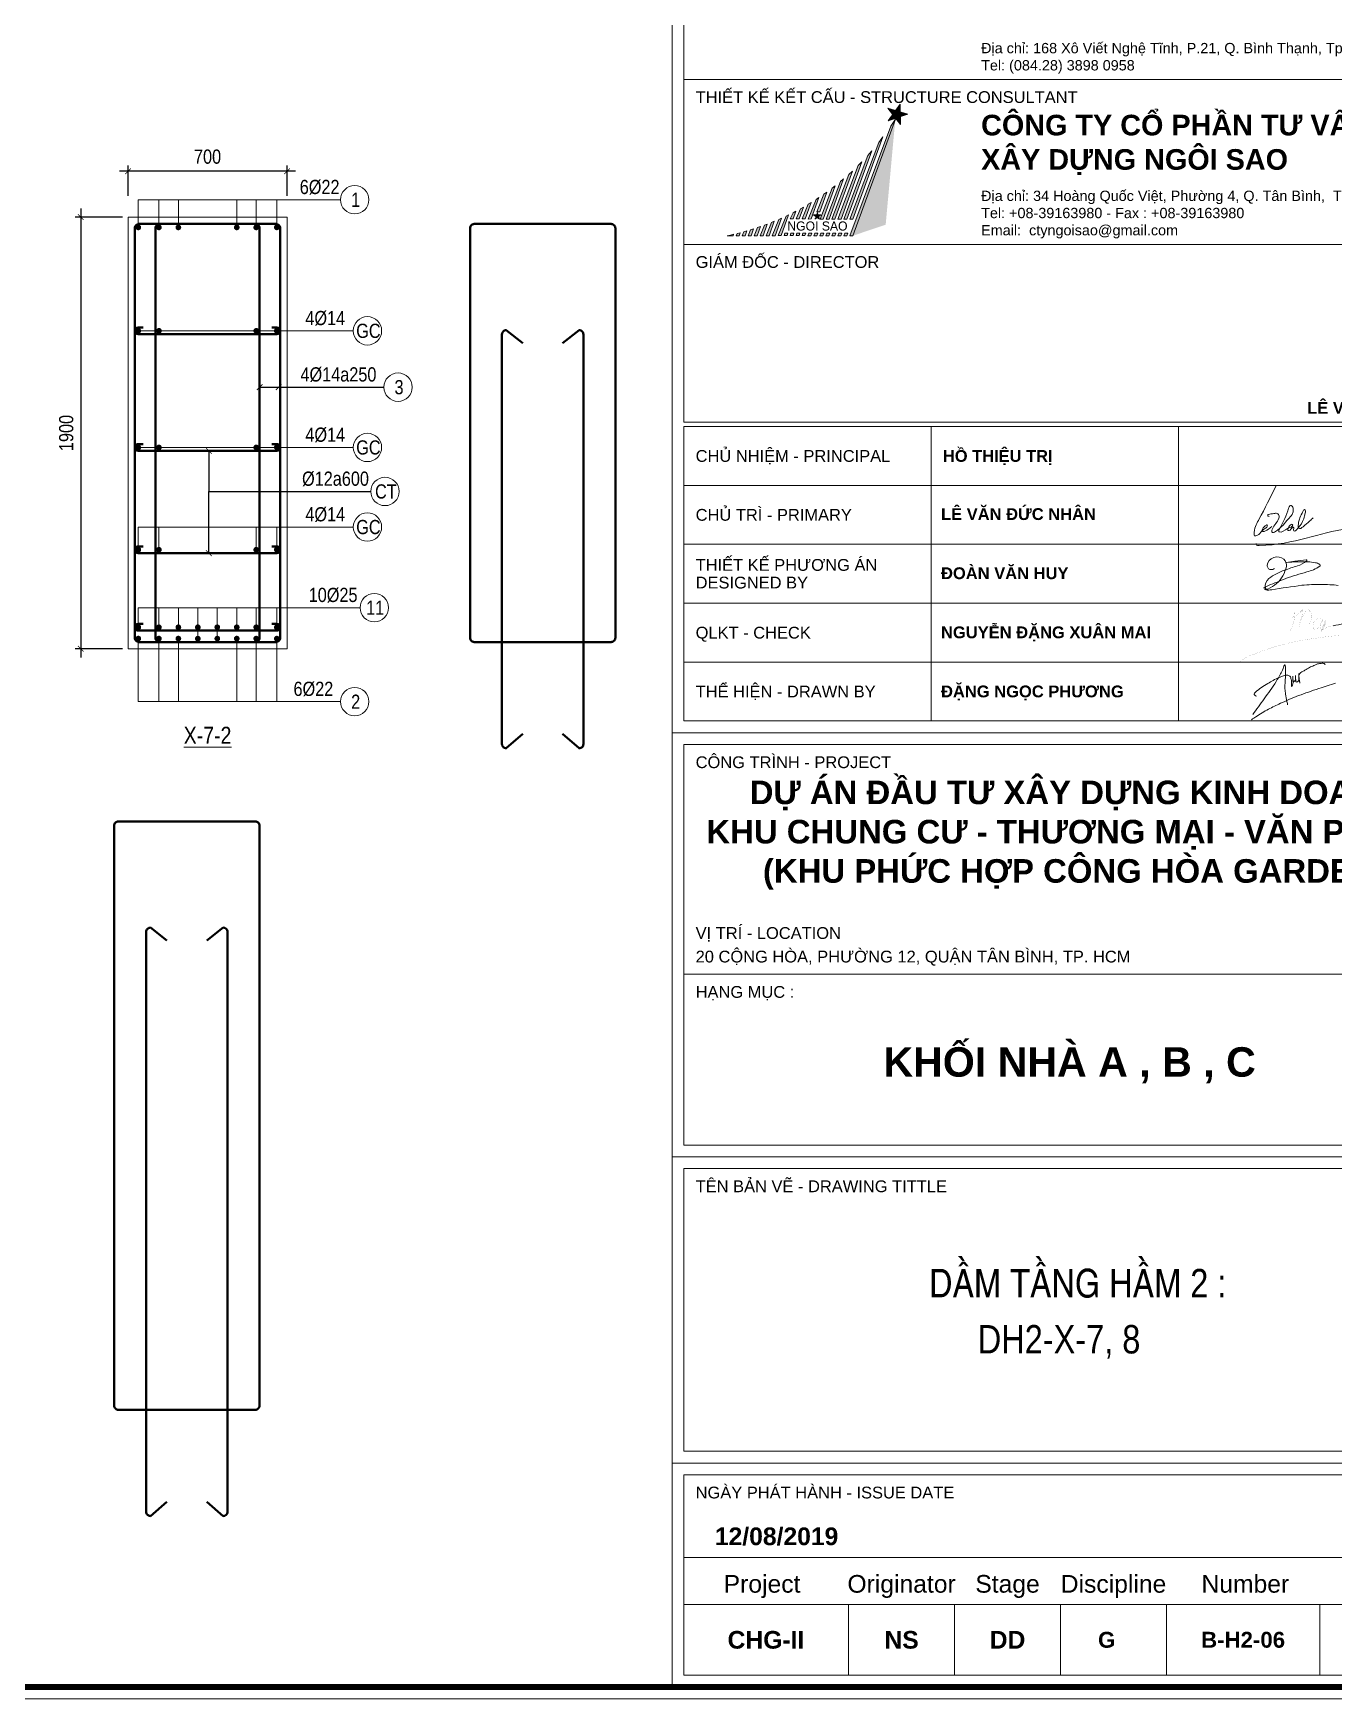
# Model space of a CAD drawing. Header units: millimetres. Extents: x 3014920 to 3563667, y -1638653 to -1356471.
# Drawn here: x 3142610 to 3148336, y -1600938 to -1593607 of the extents above; entities that cross this region are included whole.
import ezdxf
from ezdxf.enums import TextEntityAlignment as Align
from ezdxf.xclip import XClip

# ---------------------------------------------------------------- set-up
doc = ezdxf.new("R2010")
doc.units = ezdxf.units.MM
doc.header["$MEASUREMENT"] = 0
doc.header["$XCLIPFRAME"] = 0
doc.header["$PDMODE"] = 2
doc.linetypes.add('CENTER', pattern=[2, 1.25, -0.25, 0.25, -0.25])
doc.linetypes.add('HIDDEN', pattern=[0.375, 0.25, -0.125])
doc.layers.get('0').update_dxf_attribs({"lineweight": 9})
doc.layers.get('Defpoints').update_dxf_attribs({"color": 10, "lineweight": 0})
for name, color, linetype, lineweight in [('CDAI', 21, 'Continuous', 40), ('CHG_XX_Khung ten$0$TEXT', 7, 'Continuous', 15), ('CHUNHO', 7, 'CENTER', 13), ('CHUTO', 51, 'Continuous', 15), ('CTHEP', 50, 'Continuous', 50), ('DBAO', 90, 'Continuous', 13), ('DGIONG', 130, 'Continuous', 13), ('KTH', 154, 'Continuous', 9), ('Net khuat', 8, 'HIDDEN', 13), ('TEXT', 7, 'Continuous', 15)]:
    doc.layers.add(name, color=color, linetype=linetype, lineweight=lineweight)
doc.layers.add('CHG_XX_Khung ten$0$A1 BORDER$0$DGIONG', color=7, linetype='Continuous', lineweight=13, true_color=0x29ffff)
doc.layers.add('CHG_XX_Khung ten$0$A1 BORDER$0$STICK', color=7, linetype='Continuous', lineweight=9, true_color=0xe60000)
doc.styles.add('ArialB', font='arialbd.ttf')
doc.styles.add('CHG_XX_Khung ten$0$A1 BORDER$0$ARIAL', font='arial.ttf')
doc.styles.add('CHG_XX_Khung ten$0$A1 BORDER$0$Arial - Bold', font='arialbd.ttf', dxfattribs={"height": 2.5})
doc.styles.add('CHG_XX_Khung ten$0$A1 BORDER$0$Star-AvoBold', font='VAVOB_0.TTF')
doc.styles.add('CHG_XX_Khung ten$0$Arial - Bold', font='arialbd.ttf')
doc.styles.add('CHG_XX_Khung ten$0$title block pccc$0$ARIAL', font='arial.ttf')
doc.styles.add('CHG_XX_Khung ten$0$title block pccc$0$Arial - Bold', font='arialbd.ttf', dxfattribs={"height": 2.5})
doc.styles.add('Star-HelCon', font='VHELVCN_0.TTF')
doc.styles.add('TTP-HelCon', font='VHELVCN_0.TTF')
doc.dimstyles.new('TTP-25', dxfattribs={"dimscale": 25, "dimtxt": 2.5, "dimasz": 1, "dimexe": 1, "dimexo": 1, "dimgap": 0.09, "dimtad": 0, "dimdec": 4, "dimrnd": 1, "dimzin": 9, "dimdsep": 46, "dimtxsty": 'TTP-HelCon', "dimblk": 'ARCHTICK', "dimcen": 0.09, "dimdle": 1.5, "dimclrd": 256, "dimclre": 256, "dimclrt": 7, "dimadec": 0, "dimazin": 0, "dimtfac": 1, "dimtdec": 4, "dimtmove": 0, "dimatfit": 3, "dimldrblk": 'ARCHTICK', "dimfxl": 1, "dimtvp": 1, "dimtolj": 1, "dimtzin": 0, "dimarcsym": 0})

# ---------------------------------------------------------------- blocks, each defined once
blk = doc.blocks.new('_ArchTick')
at = {"color": 0, "linetype": 'ByBlock', "const_width": 0.15}
blk.add_lwpolyline([(-0.5, -0.5), (0.5, 0.5)], dxfattribs=at)
blk = doc.blocks.new('*D187')
at = {"layer": 'Defpoints', "color": 0, "ltscale": 500, "transparency": 16777216}
for p in [(3143027, -1594416.4), (3142818.8, -1596316.4), (3143027, -1596316.4)]:
    blk.add_point(p, dxfattribs=at)
at = {"layer": 'KTH', "lineweight": -2, "ltscale": 500, "transparency": 16777216}
for p, q in [((3142818.8, -1594378.9), (3142818.8, -1596353.9)), ((3143002, -1594416.4), (3142793.8, -1594416.4)), ((3143002, -1596316.4), (3142793.8, -1596316.4))]:
    blk.add_line(p, q, dxfattribs=at)
at = {"layer": 'KTH', "lineweight": -2, "ltscale": 500, "transparency": 16777216, "xscale": 25, "yscale": 25, "zscale": 25}
for p, rotation in [((3142818.8, -1594416.4), 90), ((3142818.8, -1596316.4), 270)]:
    blk.add_blockref('_ArchTick', p, dxfattribs=dict(at, rotation=rotation))
at = {"layer": 'KTH', "color": 7, "ltscale": 500, "transparency": 16777216, "insert": (3142754.9, -1595366.4), "char_height": 62.5, "attachment_point": 5, "rotation": 90, "style": 'TTP-HelCon'}
blk.add_mtext('\\A1;1900', dxfattribs=at)
blk = doc.blocks.new('*D188')
at = {"layer": 'Defpoints', "color": 0, "ltscale": 500, "transparency": 16777216}
for p in [(3143027, -1594214.2), (3143027, -1594347.4), (3143727, -1594347.4)]:
    blk.add_point(p, dxfattribs=at)
at = {"layer": 'KTH', "lineweight": -2, "ltscale": 500, "transparency": 16777216}
for p, q in [((3143764.5, -1594214.2), (3142989.5, -1594214.2)), ((3143027, -1594322.4), (3143027, -1594189.2)), ((3143727, -1594322.4), (3143727, -1594189.2))]:
    blk.add_line(p, q, dxfattribs=at)
at = {"layer": 'KTH', "lineweight": -2, "ltscale": 500, "transparency": 16777216, "xscale": 25, "yscale": 25, "zscale": 25, "rotation": 180}
blk.add_blockref('_ArchTick', (3143027, -1594214.2), dxfattribs=at)
at = {"layer": 'KTH', "lineweight": -2, "ltscale": 500, "transparency": 16777216, "xscale": 25, "yscale": 25, "zscale": 25}
blk.add_blockref('_ArchTick', (3143727, -1594214.2), dxfattribs=at)
at = {"layer": 'KTH', "color": 7, "ltscale": 500, "transparency": 16777216, "insert": (3143377, -1594150.3), "char_height": 62.5, "attachment_point": 5, "style": 'TTP-HelCon'}
blk.add_mtext('\\A1;700', dxfattribs=at)
blk = doc.blocks.new('2X-13')
at = {"layer": 'CTHEP'}
blk.add_line((33575.39119, 475), (290.43806, 475), dxfattribs=at)
for points in [[(290.43806, 745.00141), (290.43806, 945), (34222.38412, 945)], [(290.43806, 5), (34210.68418, 5)]]:
    blk.add_lwpolyline(points, dxfattribs=at)
at = {"layer": 'DBAO', "linetype": 'Continuous', "flags": 128}
blk.add_lwpolyline([(260.43806, 1175), (260.43806, -25), (32960.44001, -25), (32960.44001, -925)], dxfattribs=at)
at = {"layer": 'Net khuat', "ltscale": 250}
blk.add_line((560.44298, 425), (32960.44001, 425), dxfattribs=at)
blk = doc.blocks.new('CHG_XX_Khung ten')
at = {"layer": 'CHG_XX_Khung ten$0$A1 BORDER$0$DGIONG'}
h = blk.add_hatch(color=256, dxfattribs=at)
h.paths.add_polyline_path([(724.94, 283.19), (724.15, 281.97), (717.19, 263.38), (717.7, 263.38)])
h.paths.add_polyline_path([(722.81, 280.17), (722.1, 279.22), (717.21, 266.21), (717.72, 266.21)], flags=17)
h.paths.add_polyline_path([(720.93, 277.8), (720.27, 277.04), (716.19, 266.22), (716.7, 266.22)])
h.paths.add_polyline_path([(719.23, 275.93), (718.6, 275.29), (715.18, 266.22), (715.69, 266.22)])
h.paths.add_polyline_path([(717.65, 274.38), (717.03, 273.81), (714.16, 266.22), (714.67, 266.22)])
h.paths.add_polyline_path([(716.14, 273.03), (715.61, 272.59), (713.15, 266.22), (713.66, 266.22)])
h.paths.add_polyline_path([(714.69, 271.86), (714.17, 271.45), (712.13, 266.23), (712.64, 266.23)])
h.paths.add_polyline_path([(713.29, 270.81), (712.76, 270.43), (711.57, 267.46), (712.07, 267.47)])
h.paths.add_polyline_path([(710.1, 266.23), (710.61, 266.24), (711.93, 269.87), (711.48, 269.56)])
h.paths.add_polyline_path([(710.61, 269.02), (710.13, 268.73), (709.08, 266.24), (709.59, 266.24)])
h.paths.add_polyline_path([(709.31, 268.26), (708.82, 267.97), (708.07, 266.24), (708.58, 266.24)])
h.paths.add_polyline_path([(708.04, 267.56), (707.54, 267.3), (707.05, 266.25), (707.56, 266.25)])
h.paths.add_polyline_path([(716.84, 263.8), (716.33, 263.8), (716.18, 263.38), (716.69, 263.38)])
h.paths.add_polyline_path([(715.67, 263.39), (715.82, 263.8), (715.32, 263.8), (715.16, 263.39)])
h.paths.add_polyline_path([(714.15, 263.39), (714.65, 263.39), (714.8, 263.8), (714.3, 263.8)])
h.paths.add_polyline_path([(713.13, 263.39), (713.64, 263.4), (713.79, 263.81), (713.28, 263.81)])
h.paths.add_polyline_path([(712.77, 263.81), (712.27, 263.81), (712.11, 263.39), (712.62, 263.4)])
h.paths.add_polyline_path([(711.25, 263.81), (711.1, 263.4), (711.61, 263.4), (711.76, 263.81)])
h.paths.add_polyline_path([(710.59, 263.4), (710.74, 263.82), (710.24, 263.82), (710.08, 263.4)])
h.paths.add_polyline_path([(709.73, 263.82), (709.22, 263.82), (709.07, 263.41), (709.57, 263.41)])
h.paths.add_polyline_path([(708.71, 263.82), (708.21, 263.82), (708.05, 263.41), (708.56, 263.41)])
h.paths.add_polyline_path([(707.54, 263.41), (707.69, 263.83), (707.19, 263.83), (707.03, 263.41)])
h.paths.add_polyline_path([(706.68, 263.83), (706.17, 263.83), (706.02, 263.42), (706.53, 263.42)])
h.paths.add_polyline_path([(705, 263.42), (705.51, 263.42), (706.79, 266.93), (706.4, 266.74)])
h.paths.add_polyline_path([(703.97, 263.37), (704.48, 263.37), (705.57, 266.36), (705.14, 266.17)])
h.paths.add_polyline_path([(704.36, 265.84), (703.91, 265.65), (702.96, 263.38), (703.46, 263.38)])
h.paths.add_polyline_path([(703.17, 265.37), (702.69, 265.19), (701.94, 263.38), (702.45, 263.38)])
h.paths.add_polyline_path([(702, 264.94), (701.5, 264.77), (700.92, 263.38), (701.43, 263.38)])
h.paths.add_polyline_path([(700.84, 264.56), (700.33, 264.4), (699.91, 263.39), (700.42, 263.39)])
h.paths.add_polyline_path([(699.7, 264.21), (699.18, 264.06), (698.89, 263.39), (699.4, 263.39)])
h.paths.add_polyline_path([(698.57, 263.9), (698.04, 263.77), (697.87, 263.38), (698.38, 263.39)])
h.paths.add_polyline_path([(697.37, 263.39), (697.45, 263.63), (696.91, 263.51), (696.35, 263.38)])
blk.add_hatch(color=256, dxfattribs=at).paths.add_polyline_path([(724.92, 283.21), (717.68, 263.38), (723.28, 265.27)])
at = {"layer": 'CHG_XX_Khung ten$0$A1 BORDER$0$STICK'}
for points in [[(723.71, 282.88), (725.74, 285.75), (725.8, 282.26), (723.67, 285.06), (727.02, 284.03)], [(725.76, 284.41), (724.96, 284.66), (724.49, 283.98), (724.99, 283.32), (725.77, 283.6)], [(711.25, 266.22), (711.64, 267.39), (712.01, 266.22), (711.02, 266.95), (712.24, 266.93)], [(711.87, 266.67), (711.78, 266.94), (711.49, 266.94), (711.4, 266.67), (711.63, 266.5)]]:
    blk.add_hatch(color=256, dxfattribs=at).paths.add_polyline_path(points)
for p, q in [((687, 577), (687, 17)), ((687, 179), (824, 179)), ((687, 107), (824, 107)), ((687, 55), (824, 55))]:
    blk.add_line(p, q)
at = {"color": 9, "linetype": 'Continuous'}
for p, q in [((731, 231), (731, 181)), ((773, 231), (773, 181))]:
    blk.add_line(p, q, dxfattribs=at)
at = {"linetype": 'Continuous'}
for p, q in [((689, 39), (822, 39)), ((716.98, 31), (716.98, 19)), ((734.98, 31), (734.98, 19)), ((752.98, 31), (752.98, 19)), ((770.98, 31), (770.98, 19)), ((797, 31), (797, 19))]:
    blk.add_line(p, q, dxfattribs=at)
blk.add_lwpolyline([(15, 579), (826, 579), (826, 15), (15, 15)], close=True)
at = {"color": 4, "linetype": 'Continuous', "const_width": 1}
blk.add_lwpolyline([(17, 577), (824, 577), (824, 17), (17, 17)], close=True, dxfattribs=at)
at = {"linetype": 'Continuous'}
for points in [[(689, 317.93), (822, 317.93), (822, 289.93), (689, 289.93)], [(689, 289.93), (822, 289.93), (822, 261.93), (689, 261.93)], [(689, 177), (822, 177), (822, 138), (689, 138)], [(689, 109), (822, 109), (822, 138), (689, 138)], [(689, 105), (822, 105), (822, 57), (689, 57)], [(689, 53), (822, 53), (822, 31), (689, 31)], [(822, 19), (689, 19), (689, 31), (822, 31)]]:
    blk.add_lwpolyline(points, close=True, dxfattribs=at)
at = {"color": 9, "linetype": 'Continuous'}
for points in [[(689, 261.93), (822, 261.93), (822, 231.73), (689, 231.73)], [(822, 221), (689, 221), (689, 231), (822, 231)], [(822, 211), (689, 211), (689, 221), (822, 221)], [(822, 201), (689, 201), (689, 211), (822, 211)], [(822, 191), (689, 191), (689, 201), (822, 201)], [(822, 181), (689, 181), (689, 191), (822, 191)]]:
    blk.add_lwpolyline(points, close=True, dxfattribs=at)
blk.add_lwpolyline([(822, 211), (689, 211), (822, 211)], dxfattribs=at)
at = {"color": 1}
for points in [[(785.63, 182.08), (787.56, 184.76), (789.61, 187.7), (790.35, 188.98), (790.79, 189.92), (791.06, 190.59), (791.21, 189.09), (791.18, 188.31), (791.14, 187.75), (791.09, 186.47), (791.21, 185.58), (791.42, 184.31), (791.51, 183.99), (791.51, 183.74)], [(786.29, 185.19), (785.86, 185.61), (786.06, 185.86), (787.11, 186.7), (788.17, 187.35), (789.1, 187.9), (790.12, 188.41), (790.69, 188.61), (791.04, 188.74), (791.47, 188.79), (791.73, 188.72), (791.92, 188.61), (792.08, 188.33), (792.16, 188.06), (792.21, 187.84), (792.21, 187.27), (792.2, 187.05), (792.23, 186.85), (792.39, 187.1), (792.48, 187.84), (792.46, 188.12), (792.44, 188.61), (792.46, 188.03), (792.53, 187.67), (792.73, 187.74), (792.86, 187.87), (792.9, 188.09), (792.9, 188.28), (792.87, 188.7), (792.91, 188.19), (792.93, 187.79), (792.94, 187.69), (793.11, 187.61), (793.31, 187.73), (793.45, 187.93), (793.48, 188.22), (793.48, 188.64), (793.48, 189.05), (793.48, 188.49), (793.56, 187.84), (793.63, 187.45), (793.48, 188.6), (793.51, 188.92), (794.2, 189.45), (794.72, 189.76), (795.44, 190.17), (796.2, 190.5), (796.65, 190.69), (797.26, 190.79), (797.77, 190.74), (797.95, 190.55)], [(785.43, 181.21), (786.17, 181.73), (788.31, 183), (790.34, 184), (791.77, 184.64), (795.08, 185.91), (796.87, 186.5), (799.7, 187.42)]]:
    blk.add_spline(points, degree=3, dxfattribs=at)
at = {"layer": 'CHG_XX_Khung ten$0$A1 BORDER$0$DGIONG'}
for points in [[(724.94, 283.19), (717.7, 263.38), (717.19, 263.38), (724.15, 281.97), (724.94, 283.19)], [(722.81, 280.17), (717.72, 266.21), (717.21, 266.21), (722.1, 279.22), (722.81, 280.17)], [(720.93, 277.8), (716.7, 266.22), (716.19, 266.22), (720.27, 277.04), (720.93, 277.8)], [(717.65, 274.38), (714.67, 266.22), (714.16, 266.22), (717.03, 273.81), (717.65, 274.38)], [(719.23, 275.93), (715.69, 266.22), (715.18, 266.22), (718.6, 275.29), (719.23, 275.93)], [(714.69, 271.86), (712.64, 266.23), (712.13, 266.23), (714.17, 271.45), (714.69, 271.86)], [(716.14, 273.03), (713.66, 266.22), (713.15, 266.22), (715.61, 272.59), (716.14, 273.03)], [(710.61, 269.02), (709.59, 266.24), (709.08, 266.24), (710.13, 268.73), (710.61, 269.02)], [(711.93, 269.87), (710.61, 266.24), (710.1, 266.23), (711.48, 269.56), (711.93, 269.87)], [(713.29, 270.81), (712.07, 267.47), (711.57, 267.46), (712.76, 270.43), (713.29, 270.81)], [(704.36, 265.84), (703.46, 263.38), (702.96, 263.38), (703.91, 265.65), (704.36, 265.84)], [(705.57, 266.36), (704.48, 263.37), (703.97, 263.37), (705.14, 266.17), (705.57, 266.36)], [(706.79, 266.93), (705.51, 263.42), (705, 263.42), (706.4, 266.74), (706.79, 266.93)], [(708.04, 267.56), (707.56, 266.25), (707.05, 266.25), (707.54, 267.3), (708.04, 267.56)], [(709.31, 268.26), (708.58, 266.24), (708.07, 266.24), (708.82, 267.97), (709.31, 268.26)], [(697.45, 263.63), (697.37, 263.39), (696.35, 263.38), (696.91, 263.51), (697.45, 263.63)], [(698.57, 263.9), (698.38, 263.39), (697.87, 263.38), (698.04, 263.77), (698.57, 263.9)], [(699.7, 264.21), (699.4, 263.39), (698.89, 263.39), (699.18, 264.06), (699.7, 264.21)], [(700.84, 264.56), (700.42, 263.39), (699.91, 263.39), (700.33, 264.4), (700.84, 264.56)], [(702, 264.94), (701.43, 263.38), (700.92, 263.38), (701.5, 264.77), (702, 264.94)], [(703.17, 265.37), (702.45, 263.38), (701.94, 263.38), (702.69, 265.19), (703.17, 265.37)]]:
    blk.add_lwpolyline(points, dxfattribs=at)
for points in [[(706.53, 263.42), (706.68, 263.83), (706.17, 263.83), (706.02, 263.42)], [(707.54, 263.41), (707.69, 263.83), (707.19, 263.83), (707.03, 263.41)], [(708.56, 263.41), (708.71, 263.82), (708.21, 263.82), (708.05, 263.41)], [(709.57, 263.41), (709.73, 263.82), (709.22, 263.82), (709.07, 263.41)], [(710.59, 263.4), (710.74, 263.82), (710.24, 263.82), (710.08, 263.4)], [(711.61, 263.4), (711.76, 263.81), (711.25, 263.81), (711.1, 263.4)], [(712.62, 263.4), (712.77, 263.81), (712.27, 263.81), (712.11, 263.39)], [(713.64, 263.4), (713.79, 263.81), (713.28, 263.81), (713.13, 263.39)], [(714.65, 263.39), (714.8, 263.8), (714.3, 263.8), (714.15, 263.39)], [(715.67, 263.39), (715.82, 263.8), (715.32, 263.8), (715.16, 263.39)], [(716.69, 263.38), (716.84, 263.8), (716.33, 263.8), (716.18, 263.38)]]:
    blk.add_lwpolyline(points, close=True, dxfattribs=at)
at = {"layer": 'CHG_XX_Khung ten$0$A1 BORDER$0$STICK'}
for p, q in [((723.71, 282.88), (725.74, 285.75)), ((725.74, 285.75), (725.8, 282.26)), ((723.67, 285.06), (727.02, 284.03)), ((725.8, 282.26), (723.67, 285.06)), ((727.02, 284.03), (723.71, 282.88)), ((711.02, 266.95), (712.24, 266.93)), ((712.01, 266.22), (711.02, 266.95)), ((712.24, 266.93), (711.25, 266.22)), ((711.64, 267.39), (712.01, 266.22))]:
    blk.add_line(p, q, dxfattribs=at)
at = {"layer": 'CHG_XX_Khung ten$0$TEXT', "color": 1}
blk.add_lwpolyline([(800.16, 204.02, 0.028888), (797.25, 204.19, 0.026156), (793.98, 204.04, 0.007061), (788.86, 203.28, -0.091769), (787.85, 203.27, -0.25841), (787.51, 203.62, -0.039719), (788.28, 204, -0.004242), (791.23, 205.18, -0.019244), (794.8, 206.31, 0.094204), (797.02, 207.28, 0.504882), (796.98, 207.63, 0.07616), (796.3, 207.87, 0.041135), (794.97, 208.03, 0.034641), (791.34, 207.9, 0.01407), (792.8, 208.12, 0.003668), (794.71, 208.36, -0.800617), (794.79, 208.18, -0.093248), (793.21, 207.32, 0.020479), (791.05, 206.59, 0.096842), (788.38, 205.18, 0.259163), (787.77, 203.63, 0.564182), (788.17, 203.39, 0.087383), (789.69, 204.36, 0.156422), (791.35, 207.23, 0.228987), (790.91, 208.45, 0.272068), (789.19, 208.76, 0.293527), (788.08, 207.43, 0.171419), (788.25, 206.94, 0.281707), (788.69, 206.7, 0.217513), (789.34, 206.92)], format="xyb", dxfattribs=at)
at = {"layer": 'CHG_XX_Khung ten$0$TEXT', "color": 1, "const_width": 0.0121}
for points in [[(791.6, 198.34, 0.143835), (794.1, 199.89, -0.075685), (793.5, 197.02, -0.172299), (794.95, 199.92, -0.299798), (795.6, 198.96, -0.170508), (795.36, 197.75, 0.168316), (795.11, 197.03)], [(791.95, 196.04, -0.054469), (792.33, 197.1, 0.103257), (792.78, 199.38)], [(797.47, 197.92, 0.401177), (797.3, 198.32, 0.483935), (795.9, 197.43, 0.196997), (796.02, 196.61, 0.296639), (796.38, 196.53, 0.183057), (797.12, 197.39)], [(797.48, 198.09, 0.142769), (797.07, 197.1, 0.220826), (797.29, 196.56, 0.106687), (798.07, 198.16, 0.181562), (797.64, 197.4, -0.039872), (797.25, 196.09, -0.060225), (798.09, 197.69, 0.017174), (797.52, 196.45, -0.149286), (799.3, 197.16)], [(806.31, 195.73, -0.026807), (805.12, 195.66, 0.027369), (800.25, 195.52, 0.022423), (795.26, 194.89, 0.038275), (791.04, 194.04, 0.053272), (785.95, 192.37, 0.118692), (783.44, 190.96)]]:
    blk.add_lwpolyline(points, format="xyb", dxfattribs=at)
at = {"layer": 'CHG_XX_Khung ten$0$TEXT', "color": 1}
blk.add_arc((793.37, 230.45), 33.81, 280.1185, 286.3373, dxfattribs=at)
for points in [[(789.62, 220.97), (786.72, 215.31), (785.87, 213.03), (785.94, 212.46), (786.42, 212.53), (787.18, 213.24), (787.77, 213.73), (788.12, 214.16), (788.07, 214.29), (787.94, 214.27), (787.28, 213.56), (787.2, 213.33), (787.26, 213.21), (787.44, 213.16), (787.7, 213.23), (788.87, 214.02)], [(788.4, 215.73), (788.18, 215.82), (788.21, 216), (788.32, 216.07), (788.7, 216.16), (789.23, 216.24), (789.76, 216.24), (790.01, 216.08), (790.1, 215.79), (790.05, 215.41), (788.96, 213.65), (788.88, 213.4), (788.88, 213.13), (789, 213.02), (789.17, 213.01), (789.51, 213.17), (790.77, 214.27), (791.67, 215.27), (792.3, 216.07), (792.5, 216.66), (792.49, 217.11), (792.33, 217.45), (792.13, 217.58), (791.94, 217.52), (791.73, 217.16), (790.12, 213.5), (790.04, 213.21), (790.14, 213.12), (791.53, 213.7), (792.32, 214.06), (792.42, 214.24), (792.36, 214.39), (792.17, 214.35), (791.86, 214.12), (791.68, 213.82), (791.57, 213.47), (791.67, 213.35), (791.96, 213.42), (792.51, 213.89), (792.61, 213.78), (792.55, 213.52), (792.61, 213.3), (792.77, 213.25), (793.05, 213.46), (794.1, 214.86), (794.42, 215.85), (794.57, 216.45), (794.53, 216.83), (794.42, 216.89), (794.27, 216.8), (794.14, 216.57), (793.62, 215.47), (793.41, 214.74), (793.36, 214.18), (793.41, 213.82), (793.56, 213.67), (793.77, 213.71), (794.19, 213.99), (795.35, 214.98), (795.89, 215.51)], [(786.22, 211.12), (786.28, 210.87), (786.71, 210.78), (801.78, 213.69), (803.18, 213.88)]]:
    blk.add_spline(points, degree=3, dxfattribs=at)
for s, height, style, p in [('THIẾT KẾ KẾT CẤU - STRUCTURE CONSULTANT', 2, 'CHG_XX_Khung ten$0$A1 BORDER$0$ARIAL', (691, 286.93)), ('GIÁM ĐỐC - DIRECTOR', 2, 'CHG_XX_Khung ten$0$title block pccc$0$ARIAL', (691, 258.93)), ('CHỦ NHIỆM - PRINCIPAL', 2, 'CHG_XX_Khung ten$0$title block pccc$0$ARIAL', (691, 226)), ('HỒ THIỆU TRỊ', 2, 'CHG_XX_Khung ten$0$title block pccc$0$Arial - Bold', (733, 226)), ('LÊ VĂN ĐỨC NHÂN', 2.0073, 'CHG_XX_Khung ten$0$Arial - Bold', (732.68, 216.13)), ('CHỦ TRÌ - PRIMARY', 2, 'CHG_XX_Khung ten$0$title block pccc$0$ARIAL', (691, 216)), ('THIẾT KẾ PHƯƠNG ÁN', 2, 'CHG_XX_Khung ten$0$title block pccc$0$ARIAL', (691, 207.5)), ('ĐOÀN VĂN HUY', 2.0073, 'CHG_XX_Khung ten$0$Arial - Bold', (732.68, 206.09)), ('DESIGNED BY', 2, 'CHG_XX_Khung ten$0$title block pccc$0$ARIAL', (691, 204.5)), ('QLKT - CHECK', 2, 'CHG_XX_Khung ten$0$title block pccc$0$ARIAL', (691, 196)), ('NGUYỄN ĐẶNG XUÂN MAI', 2.0073, 'CHG_XX_Khung ten$0$Arial - Bold', (732.68, 196.05)), ('THỂ HIỆN - DRAWN BY', 2, 'CHG_XX_Khung ten$0$title block pccc$0$ARIAL', (691, 186)), ('ĐẶNG NGỌC PHƯƠNG', 2.0073, 'CHG_XX_Khung ten$0$Arial - Bold', (732.68, 186.02)), ('CÔNG TRÌNH - PROJECT', 2, 'CHG_XX_Khung ten$0$A1 BORDER$0$ARIAL', (691, 174)), ('VỊ TRÍ - LOCATION', 2, 'CHG_XX_Khung ten$0$A1 BORDER$0$ARIAL', (691, 145)), ('20 CỘNG HÒA, PHƯỜNG 12, QUẬN TÂN BÌNH, TP. HCM', 2, 'CHG_XX_Khung ten$0$A1 BORDER$0$ARIAL', (691, 141)), ('HẠNG MỤC :', 2, 'CHG_XX_Khung ten$0$A1 BORDER$0$ARIAL', (691, 135)), ('TÊN BẢN VẼ - DRAWING TITTLE', 2, 'CHG_XX_Khung ten$0$A1 BORDER$0$ARIAL', (691, 102)), ('NGÀY PHÁT HÀNH - ISSUE DATE', 2, 'CHG_XX_Khung ten$0$A1 BORDER$0$ARIAL', (691, 50))]:
    blk.add_text(s, height=height, dxfattribs=dict(style=style)).set_placement(p, align=Align.MIDDLE_LEFT)
at = {"style": 'CHG_XX_Khung ten$0$Arial - Bold'}
blk.add_text('LÊ VĂN ĐỨC NHÂN', height=2.0073, dxfattribs=at).set_placement((821.19, 234.17), align=Align.MIDDLE_RIGHT)
for s, style, p in [('12/08/2019', 'CHG_XX_Khung ten$0$A1 BORDER$0$Arial - Bold', (704.75, 42.57)), ('Project', 'CHG_XX_Khung ten$0$A1 BORDER$0$ARIAL', (702.28, 34.5)), ('Originator', 'CHG_XX_Khung ten$0$A1 BORDER$0$ARIAL', (725.98, 34.5)), ('Stage', 'CHG_XX_Khung ten$0$A1 BORDER$0$ARIAL', (743.98, 34.5)), ('Discipline', 'CHG_XX_Khung ten$0$A1 BORDER$0$ARIAL', (761.98, 34.5)), ('Number', 'CHG_XX_Khung ten$0$A1 BORDER$0$ARIAL', (784.37, 34.5)), ('CHG-II', 'CHG_XX_Khung ten$0$A1 BORDER$0$Arial - Bold', (702.94, 25)), ('NS', 'CHG_XX_Khung ten$0$A1 BORDER$0$Arial - Bold', (725.98, 25)), ('DD', 'CHG_XX_Khung ten$0$A1 BORDER$0$Arial - Bold', (743.98, 25))]:
    blk.add_text(s, height=3, dxfattribs=dict(style=style)).set_placement(p, align=Align.MIDDLE_CENTER)
at = {"ltscale": 10}
for s, insert, char_height, width, attachment_point, style in [('\\pt8.75;Địa chỉ: 168 Xô Viết Nghệ Tĩnh, P.21, Q. Bình Thạnh, Tp. HCM \\P\\ptz;Tel: (084.28) 3898 0958', (739.49, 290.93), 1.75, 83.001, 7, 'CHG_XX_Khung ten$0$A1 BORDER$0$ARIAL'), ('CÔNG TY CỔ PHẦN TƯ VẤN \\PXÂY DỰNG NGÔI SAO', (739.49, 283.93), 3.5, 76.248, 1, 'CHG_XX_Khung ten$0$A1 BORDER$0$Arial - Bold'), ('Địa chỉ: 34 Hoàng Quốc Việt, Phường 4, Q. Tân Bình,  Tp. HCM\\PTel: +08-39163980 - Fax : +08-39163980 \\PEmail:  ctyngoisao@gmail.com', (739.49, 262.93), 1.75, 83.001, 7, 'CHG_XX_Khung ten$0$A1 BORDER$0$ARIAL')]:
    blk.add_mtext(s, dxfattribs=dict(at, insert=insert, char_height=char_height, width=width, attachment_point=attachment_point, style=style))
at = {"attachment_point": 2, "style": 'CHG_XX_Khung ten$0$A1 BORDER$0$Arial - Bold'}
for s, insert, char_height, width in [('DỰ ÁN ĐẦU TƯ XÂY DỰNG KINH DOANH\\PKHU CHUNG CƯ - THƯƠNG MẠI - VĂN PHÒNG\\P(KHU PHỨC HỢP CÔNG HÒA GARDEN)', (755.4, 170.88), 4, 159.8745), ('KHỐI NHÀ A , B , C', (754.52, 125.61), 5, 104.1229)]:
    blk.add_mtext(s, dxfattribs=dict(at, insert=insert, char_height=char_height, width=width))
at = {"layer": 'CHG_XX_Khung ten$0$A1 BORDER$0$STICK', "style": 'CHG_XX_Khung ten$0$A1 BORDER$0$Star-AvoBold', "width": 1}
blk.add_text('NGOI SAO', height=1.547, dxfattribs=at).set_placement((706.57, 264.27))

msp = doc.modelspace()

# ---------------------------------------------------------------- linework, layer by layer
at = {"layer": 'CDAI'}
for points in [[(3143075.74393, -1594446.40312), (3143678.24393, -1594446.40312, -0.4142135624), (3143696.99393, -1594465.15312), (3143696.99393, -1596267.65312, -0.4142135624), (3143678.24393, -1596286.40312), (3143075.74393, -1596286.40312, -0.4142135624), (3143056.99393, -1596267.65312), (3143056.99393, -1594465.15312, -0.4142135624)], [(3143587.52964, -1594446.40312), (3143166.45821, -1594446.40312, 0.4142135624), (3143147.70821, -1594465.15312), (3143147.70821, -1596267.65312, 0.4142135624), (3143166.45821, -1596286.40312), (3143587.52964, -1596286.40312, 0.4142135624), (3143606.27964, -1596267.65312), (3143606.27964, -1594465.15312, 0.4142135624)], [(3144551.57893, -1594446.40312), (3145154.07893, -1594446.40312, -0.4142135624), (3145172.82893, -1594465.15312), (3145172.82893, -1596267.65312, -0.4142135624), (3145154.07893, -1596286.40312), (3144551.57893, -1596286.40312, -0.4142135624), (3144532.82893, -1596267.65312), (3144532.82893, -1594465.15312, -0.4142135624)], [(3142984.63247, -1597075.93577), (3143587.13247, -1597075.93577, -0.4142135624), (3143605.88247, -1597094.68577), (3143605.88247, -1599647.18577, -0.4142135624), (3143587.13247, -1599665.93577), (3142984.63247, -1599665.93577, -0.4142135624), (3142965.88247, -1599647.18577), (3142965.88247, -1597094.68577, -0.4142135624)]]:
    msp.add_lwpolyline(points, format="xyb", close=True, dxfattribs=at)
at = {"layer": 'CDAI', "elevation": 0}
for points in [[(3143093.91392, -1594901.67305), (3143071.99393, -1594901.67305, 0.4142135624), (3143056.99393, -1594916.67305), (3143056.99393, -1594916.67305, 0.4142135624), (3143071.99393, -1594931.67305), (3143681.99393, -1594931.67305, 0.4142135624), (3143696.99393, -1594916.67305), (3143696.99393, -1594916.67305, 0.4142135624), (3143681.99393, -1594901.67305), (3143660.07393, -1594901.67305)], [(3143093.91392, -1595415.00638), (3143071.99393, -1595415.00638, 0.4142135624), (3143056.99393, -1595430.00638), (3143056.99393, -1595430.00638, 0.4142135624), (3143071.99393, -1595445.00638), (3143681.99393, -1595445.00638, 0.4142135624), (3143696.99393, -1595430.00638), (3143696.99393, -1595430.00638, 0.4142135624), (3143681.99393, -1595415.00638), (3143660.07393, -1595415.00638)], [(3143093.91392, -1595865.33971), (3143071.99393, -1595865.33971, 0.4142135624), (3143056.99393, -1595880.33971), (3143056.99393, -1595880.33971, 0.4142135624), (3143071.99393, -1595895.33971), (3143681.99393, -1595895.33971, 0.4142135624), (3143696.99393, -1595880.33971), (3143696.99393, -1595880.33971, 0.4142135624), (3143681.99393, -1595865.33971), (3143660.07393, -1595865.33971)]]:
    msp.add_lwpolyline(points, format="xyb", dxfattribs=at)
at = {"layer": 'CDAI'}
for points in [[(3144765.13578, -1596691.14086), (3144692.29322, -1596754.07427, -0.4142135624), (3144673.54322, -1596735.32427), (3144673.54322, -1594932.82427, -0.4142135624), (3144692.29322, -1594914.07427), (3144765.13578, -1594970.47904)], [(3144940.52209, -1596691.14086), (3145013.36465, -1596754.07427, 0.4142135624), (3145032.11465, -1596735.32427), (3145032.11465, -1594932.82427, 0.4142135624), (3145013.36465, -1594914.07427), (3144940.52209, -1594970.47904)], [(3143093.91392, -1596206.40312), (3143071.99393, -1596206.40312, 0.4142135624), (3143056.99393, -1596221.40312), (3143056.99393, -1596221.40312, 0.4142135624), (3143071.99393, -1596236.40312), (3143681.99393, -1596236.40312, 0.4142135624), (3143696.99393, -1596221.40312), (3143696.99393, -1596221.40312, 0.4142135624), (3143681.99393, -1596206.40312), (3143660.07393, -1596206.40312)], [(3143198.18931, -1600070.6735), (3143125.34675, -1600133.60692, -0.4142135624), (3143106.59675, -1600114.85692), (3143106.59675, -1597562.35692, -0.4142135624), (3143125.34675, -1597543.60692), (3143198.18931, -1597600.01169)], [(3143373.57562, -1600070.6735), (3143446.41818, -1600133.60692, 0.4142135624), (3143465.16818, -1600114.85692), (3143465.16818, -1597562.35692, 0.4142135624), (3143446.41818, -1597543.60692), (3143373.57562, -1597600.01169)]]:
    msp.add_lwpolyline(points, format="xyb", dxfattribs=at)
at = {"layer": 'CTHEP', "const_width": 12.5}
for points in [[(3143065.74393, -1594461.40312, 1), (3143078.24393, -1594461.40312, 1)], [(3143156.45821, -1594461.40312, -1), (3143168.95821, -1594461.40312, -1)], [(3143242.1725, -1594461.40312, -1), (3143254.6725, -1594461.40312, -1)], [(3143511.81535, -1594461.40312, 1), (3143499.31535, -1594461.40312, 1)], [(3143597.52964, -1594461.40312, 1), (3143585.02964, -1594461.40312, 1)], [(3143675.74393, -1594461.40312, 1), (3143688.24393, -1594461.40312, 1)], [(3143065.74393, -1596221.40312, -1), (3143078.24393, -1596221.40312, -1)], [(3143156.45821, -1596221.40312, 1), (3143168.95821, -1596221.40312, 1)], [(3143242.1725, -1596221.40312, 1), (3143254.6725, -1596221.40312, 1)], [(3143327.88678, -1596221.40312, 1), (3143340.38678, -1596221.40312, 1)], [(3143426.10107, -1596221.40312, -1), (3143413.60107, -1596221.40312, -1)], [(3143511.81535, -1596221.40312, -1), (3143499.31535, -1596221.40312, -1)], [(3143597.52964, -1596221.40312, -1), (3143585.02964, -1596221.40312, -1)], [(3143675.74393, -1596221.40312, -1), (3143688.24393, -1596221.40312, -1)], [(3143065.74393, -1596271.40312, 1), (3143078.24393, -1596271.40312, 1)], [(3143156.45821, -1596271.40312, 1), (3143168.95821, -1596271.40312, 1)], [(3143242.1725, -1596271.40312, 1), (3143254.6725, -1596271.40312, 1)], [(3143327.88678, -1596271.40312, 1), (3143340.38678, -1596271.40312, 1)], [(3143426.10107, -1596271.40312, -1), (3143413.60107, -1596271.40312, -1)], [(3143511.81535, -1596271.40312, -1), (3143499.31535, -1596271.40312, -1)], [(3143597.52964, -1596271.40312, -1), (3143585.02964, -1596271.40312, -1)], [(3143675.74393, -1596271.40312, 1), (3143688.24393, -1596271.40312, 1)]]:
    msp.add_lwpolyline(points, format="xyb", close=True, dxfattribs=at)
at = {"layer": 'CTHEP', "const_width": 12.5, "elevation": 0}
for points in [[(3143065.74393, -1594916.67305, 1), (3143078.24393, -1594916.67305, 1)], [(3143156.45821, -1594916.67305, 1), (3143168.95821, -1594916.67305, 1)], [(3143585.02964, -1594916.67304, 1), (3143597.52964, -1594916.67304, 1)], [(3143675.74393, -1594916.67305, 1), (3143688.24393, -1594916.67305, 1)], [(3143065.74393, -1595430.00638, 1), (3143078.24393, -1595430.00638, 1)], [(3143156.45821, -1595430.00638, 1), (3143168.95821, -1595430.00638, 1)], [(3143585.02964, -1595430.00638, 1), (3143597.52964, -1595430.00638, 1)], [(3143675.74393, -1595430.00638, 1), (3143688.24393, -1595430.00638, 1)], [(3143065.74393, -1595880.33971, 1), (3143078.24393, -1595880.33971, 1)], [(3143156.45821, -1595880.33971, 1), (3143168.95821, -1595880.33971, 1)], [(3143585.02964, -1595880.33971, 1), (3143597.52964, -1595880.33971, 1)], [(3143675.74393, -1595880.33971, 1), (3143688.24393, -1595880.33971, 1)]]:
    msp.add_lwpolyline(points, format="xyb", close=True, dxfattribs=at)
at = {"layer": 'DBAO', "flags": 128}
for points in [[(3143026.99393, -1594416.40312), (3143726.99393, -1594416.40312)], [(3143726.99393, -1594416.40312), (3143726.99393, -1596316.40312), (3143026.99393, -1596316.40312), (3143026.99393, -1594416.40312)]]:
    msp.add_lwpolyline(points, dxfattribs=at)
at = {"layer": 'DGIONG'}
for p, q in [((3143071.99393, -1594461.40312), (3143071.99393, -1594339.65312)), ((3143071.99393, -1594339.65312), (3143962.59044, -1594339.65312)), ((3143162.70821, -1594461.40312), (3143162.70821, -1594339.65312)), ((3143248.4225, -1594461.40312), (3143248.4225, -1594339.65312)), ((3143505.56535, -1594461.40312), (3143505.56535, -1594339.65312)), ((3143591.27964, -1594461.40312), (3143591.27964, -1594339.65312)), ((3143681.99393, -1594461.40312), (3143681.99393, -1594339.65312)), ((3143071.99393, -1594916.67305), (3144018.55499, -1594916.67305)), ((3143071.99393, -1595430.00638), (3144018.55499, -1595430.00638)), ((3143071.99393, -1595780.33971), (3144018.55499, -1595780.33971)), ((3143071.99393, -1595880.33971), (3143071.99393, -1595780.33971)), ((3143162.70821, -1595880.33971), (3143162.70821, -1595780.33971)), ((3143591.27964, -1595880.33971), (3143591.27964, -1595780.33971)), ((3143681.99393, -1595880.33971), (3143681.99393, -1595780.33971)), ((3143071.99393, -1596221.40312), (3143071.99393, -1596135.34778)), ((3143071.99393, -1596135.34778), (3144048.74531, -1596135.34778)), ((3143162.70821, -1596221.40312), (3143162.70821, -1596135.34778)), ((3143248.4225, -1596221.40312), (3143248.4225, -1596135.34778)), ((3143334.13678, -1596135.34778), (3143334.13678, -1596271.40312)), ((3143419.85107, -1596135.34778), (3143419.85107, -1596271.40312)), ((3143505.56535, -1596221.40312), (3143505.56535, -1596135.34778)), ((3143591.27964, -1596221.40312), (3143591.27964, -1596135.34778)), ((3143681.99393, -1596221.40312), (3143681.99393, -1596135.34778)), ((3143071.99393, -1596548.80495), (3143071.99393, -1596271.40312)), ((3143162.70821, -1596271.40312), (3143162.70821, -1596548.80495)), ((3143248.4225, -1596271.40312), (3143248.4225, -1596548.80495)), ((3143505.56535, -1596271.40312), (3143505.56535, -1596548.80495)), ((3143591.27964, -1596271.40312), (3143591.27964, -1596548.80495)), ((3143681.99393, -1596548.80495), (3143681.99393, -1596271.40312)), ((3143071.99393, -1596548.80495), (3143962.59044, -1596548.80495))]:
    msp.add_line(p, q, dxfattribs=at)
for centre in [(3144025.09044, -1594339.65312), (3144081.05499, -1594916.67305), (3144216.00838, -1595164.69365), (3144081.05499, -1595430.00638), (3144158.15789, -1595623.65225), (3144081.05499, -1595780.33971), (3144111.24531, -1596135.34778), (3144025.09044, -1596548.80495)]:
    msp.add_circle(centre, 62.5, dxfattribs=at)

# ---------------------------------------------------------------- block references
at = {"layer": 'DBAO'}
ref = msp.add_blockref('2X-13', (3143822.12269, -1599269.90458), dxfattribs=at)
XClip(ref).set_block_clipping_path([(28031.8233634392, -1952.409914704), (41366.9993634392, 1808.8434422417)])

# ---------------------------------------------------------------- texts
at = {"layer": 'CHUNHO', "style": 'Star-HelCon'}
for s, p in [('DAÀM TAÀNG HAÀM 2 :', (3147209.03277, -1599170.90776)), ('DH2-X-7, 8', (3147126.77089, -1599417.89025))]:
    msp.add_text(s, height=125, dxfattribs=at).set_placement(p, align=Align.CENTER)
at = {"layer": 'CHUTO', "color": 7, "style": 'ArialB'}
for s, p in [('G', (3147336.48271, -1600713.28276)), ('B-H2-06', (3147937.14221, -1600713.28276))]:
    msp.add_text(s, height=70, dxfattribs=at).set_placement(p, align=Align.CENTER)
at = {"layer": 'TEXT', "style": 'TTP-HelCon'}
for s, p in [('6Þ22', (3143782.95226, -1594314.65312)), ('4Þ14', (3143807.71972, -1594891.67305)), ('4Þ14a250', (3143786.16009, -1595139.69365)), ('4Þ14', (3143807.71972, -1595405.00638)), ('Þ12a600', (3143793.07246, -1595598.65225)), ('4Þ14', (3143807.71972, -1595755.33971)), ('10Þ25', (3143822.36604, -1596110.34778)), ('6Þ22', (3143755.45226, -1596523.80495))]:
    msp.add_text(s, height=62.5, dxfattribs=at).set_placement(p)
at = {"layer": 'TEXT', "style": 'Star-HelCon'}
for s, p in [('1', (3144029.2571, -1594339.65312)), ('GC', (3144085.22166, -1594916.67305)), ('3', (3144220.17505, -1595164.69365)), ('GC', (3144085.22166, -1595430.00638)), ('CT', (3144162.32455, -1595623.65225)), ('GC', (3144085.22166, -1595780.33971)), ('11', (3144115.41198, -1596135.34778)), ('2', (3144029.2571, -1596548.80495))]:
    msp.add_text(s, height=62.5, dxfattribs=at).set_placement(p, align=Align.MIDDLE)
at = {"layer": 'TEXT', "style": 'TTP-HelCon'}
msp.add_text('%%UX-7-2', height=75, dxfattribs=at).set_placement((3143376.99393, -1596734.39111), align=Align.CENTER)

# ---------------------------------------------------------------- dimensions: what is measured, and where the dimension line sits
at = {"layer": 'KTH', "ltscale": 500}
dim = msp.add_linear_dim(base=(3143026.99393, -1594214.15312), p1=(3143726.99393, -1594347.39117), p2=(3143026.99393, -1594347.39117), dimstyle='TTP-25', dxfattribs=at)
dim.commit()
dim.dimension.update_dxf_attribs({"geometry": '*D188', "text_midpoint": (3143376.99393, -1594150.31979)})
dim = msp.add_linear_dim(base=(3142818.75629, -1596316.40312), p1=(3143026.99393, -1594416.40312), p2=(3143026.99393, -1596316.40312), angle=90, dimstyle='TTP-25', dxfattribs=at)
dim.commit()
dim.dimension.update_dxf_attribs({"geometry": '*D187', "text_midpoint": (3142754.92295, -1595366.40312)})

# ---------------------------------------------------------------- leaders
at = {"layer": 'DGIONG'}
for points in [[(3143606.27964, -1595164.69365), (3144153.50838, -1595164.69365)], [(3143690.08155, -1595164.69365), (3144153.50838, -1595164.69365)], [(3143382.6381, -1595445.00638), (3143382.6381, -1595623.65225), (3144095.65789, -1595623.65225)], [(3143382.6381, -1595895.33971), (3143382.6381, -1595623.65225), (3144095.65789, -1595623.65225)]]:
    msp.add_leader(points, dimstyle='TTP-25', dxfattribs=at)

# ---------------------------------------------------------------- next in the draw order: block references
at = {"color": 5, "xscale": 25.92478421704392, "yscale": 25.92478421704392, "zscale": 25.92478421704392}
msp.add_blockref('CHG_XX_Khung ten', (3127612.34498, -1601326.46106), dxfattribs=at)

doc.saveas('drawing.dxf')
